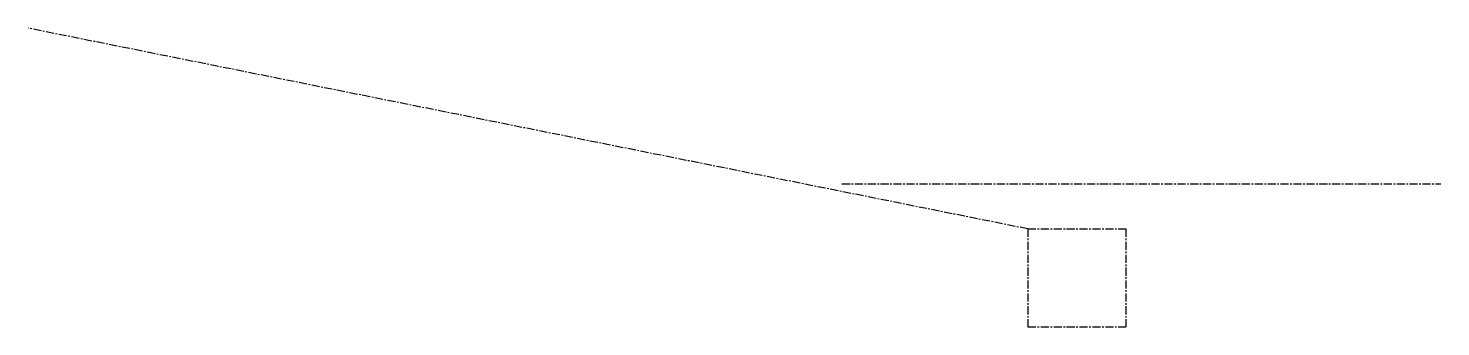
# Model space of a CAD drawing. Units: millimetres at full size, sheet at 1:150. Extents: x -163003 to 39665, y -22268 to 660749.
# Drawn here: x -163003 to -31622, y 632983 to 660749 of the extents above.
import ezdxf

# ---------------------------------------------------------------- set-up
doc = ezdxf.new("R2010")
doc.units = ezdxf.units.MM
doc.header["$LTSCALE"] = 150
doc.linetypes.add('CHAIN1', pattern=[8, 5, -1, 1, -1])
doc.layers.add('C-4', color=6, linetype='CHAIN1', lineweight=25)

msp = doc.modelspace()

# ---------------------------------------------------------------- linework, layer by layer
at = {"layer": 'C-4'}
for p, q in [((-70020, 642082.9), (-163003.3, 660748.8)), ((-87319.5, 646282.9), (-31622.3, 646282.9)), ((-70020, 642082.9), (-60920, 642082.9)), ((-60920, 642082.9), (-60920, 632982.9))]:
    msp.add_line(p, q, dxfattribs=at)
msp.add_lwpolyline([(-70020, 642082.9), (-70020, 632982.9), (-60920, 632982.9)], dxfattribs=at)

doc.saveas('drawing.dxf')
